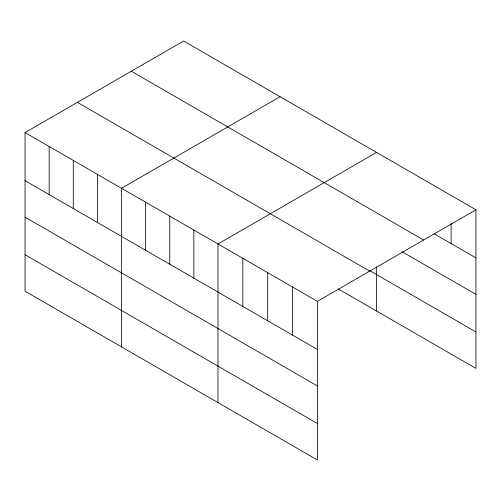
<?xml version="1.0" encoding="UTF-8"?>
<svg xmlns="http://www.w3.org/2000/svg" width="501" height="501" viewBox="0 0 501 501"><rect width="100%" height="100%" fill="white"/><g stroke="black" fill="none" stroke-linecap="round" stroke-linejoin="round"><path stroke-width="0.75" d="M25.05 132.577L317.371 301.351L317.371 459.974L25.05 291.206L25.05 132.577L183.629 41.026L475.95 209.794L475.95 368.423L338.375 288.996M280.097 96.718L121.518 188.27L121.518 346.899M376.558 152.41L217.985 243.968L217.985 402.591M317.371 301.351L475.95 209.794M434.311 233.867L475.95 257.909M131.3 71.236L423.621 240.01M402.078 251.727L475.95 294.375M369.863 270.703L475.95 331.95M77.379 102.367L369.7 271.135M25.05 180.692L317.371 349.46M25.05 217.158L317.371 385.933M25.05 254.733L317.371 423.508M451.1 223.383L451.1 243.561M376.558 266.745L376.558 311.04M292.528 287.004L292.528 335.113M267.678 272.657L267.678 320.772M242.828 258.309L242.828 306.424M193.868 230.04L193.868 278.155M169.751 216.119L169.751 264.234M145.634 202.197L145.634 250.306M97.401 174.348L97.401 222.463M73.284 160.426L73.284 208.535M49.167 146.499L49.167 194.613"/></g></svg>
